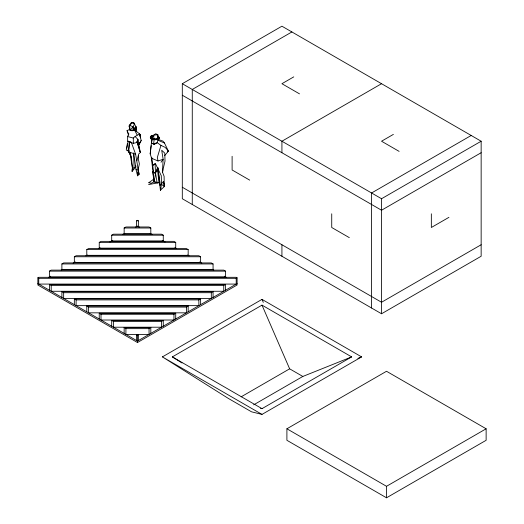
<?xml version="1.0" encoding="UTF-8"?>
<svg xmlns="http://www.w3.org/2000/svg" width="524" height="524" viewBox="0 0 524 524"><rect width="100%" height="100%" fill="white"/><g stroke="black" fill="none" stroke-linecap="round" stroke-linejoin="round"><path stroke-width="0.79" d="M132.552 165.754L132.1 171.413L135.847 166.861L135.696 165.368M130.103 152.229L131.445 157.763L132.552 168.898L130.299 154.868L128.085 150.178L128.563 149.052M156.768 171.446L156.794 169.855M138.48 155.549L138.369 159.283L139.384 163.92L138.231 169.108L139.05 174.361L137.615 175.822L136.03 169.619L133.764 153.499M133.345 143.334L133.293 138.041L135.087 136.528L137.995 139.43L137.19 142.449L133.345 143.334L127.64 141.454L127.633 136.548L128.806 133.692M162.44 172.042L163.134 159.276L161.7 150.237L164.791 153.159L165.008 161.137L162.44 172.042L164.091 176.293L164.281 186.616L160.403 190.212L157.973 167.778M162.682 172.108L162.826 169.652M133.548 152.949L134.072 166.501L132.1 171.413L132.572 166.141M157.207 135.69L158.556 136.404L159.172 137.864L158.674 139.214C156.152 139.915 153.185 140.131 150.84 138.762L150.381 136.666L151.305 135.834L153.329 135.552L150.381 136.666L150.84 138.762M128.537 151.868L129.474 141.821L128.537 151.868L135.605 154.207L139.05 174.361L137.976 172.285M135.821 128.321L135.971 126.756L136.371 131.059M152.052 137.871L152.523 138.801L154.128 139.292L153.656 143.799L154.194 144.421L157.285 142.698L158.314 138.231L157.96 137.701M126.847 148.102L128.184 141.008M151.79 139.567L150.185 153.886L151.285 157.239L154.122 181.802L157.135 182.817L158.975 182.647L157.455 169.101L157.829 167.628M157.364 138.618L157.816 134.668L155.654 133.751L153.722 135.133L151.829 137.812L152.772 138.519L155.746 138.939L157.364 138.618L158.235 137.714L157.816 134.668L153.722 135.133L153.866 138.821M150.185 153.886L151.167 145.639M157.135 182.817L155.562 173.483L153.584 172.121L151.77 157.331M127.332 143.753L126.258 150.002L128.393 151.148M153.584 172.121L152.654 171.761L154.122 181.802L158.975 182.647L148.633 184.586L154.122 181.802L155.562 173.483L155.097 164.136L152.536 165.427L155.294 163.311L161.281 175.717L161.503 184.265L160.403 190.212L160.94 187.992M136.888 160.835L138.703 154.017L140.491 152.32L137.033 141.781L137.995 139.43L139.148 144.231L141.179 140.484L139.561 133.908L134.413 129.834L132.801 126.769L129.618 125.151L129.081 126.094L130.162 130.555L132.428 130.751L134.413 129.834L135.985 129.887L135.971 126.756M154.194 144.421L151.384 142.973L152.523 138.801M151.829 137.812L152.124 136.79L153.06 136.207M151.384 142.973L153.656 143.799L157.285 142.698L160.953 145.397L157.331 157.442L158.006 160.992L163.134 159.276L161.032 162.27M138.827 144.355L139.279 142.954M157.488 167.608L155.562 173.483L152.654 171.761M139.738 136.03L140.262 134.55L139.561 133.908L135.087 136.528M159.172 137.864L158.674 139.214L155.72 139.626M137.124 134.969L134.413 129.834L135.912 126.906L134.681 124.267L132.67 122.583L131.295 122.649L129.081 126.094M138.814 145.135L141.179 140.484M134.118 124.378L134.039 123.022L132.67 122.583L129.618 125.151L130.162 130.555L134.413 129.834L135.912 126.906M157.75 168.099L159.99 182.437L160.003 185.568L163.416 181.481L164.195 184.363M130.162 130.555L134.681 124.267M151.305 135.834L150.244 137.57L153.028 139.718M164.634 155.694L168.394 151.095L164.444 142.98L162.957 141.1L158.759 139.62M158.314 138.231L156.591 139.155L154.128 139.292M167.392 151.901L168.394 151.095L165.237 147.395L160.953 145.397M153.643 179.247L148.652 182.804L150.244 182.437M134.53 167.68L135.847 166.861M182.306 83.709L281.925 26.2L481.15 141.225L481.15 256.249L381.538 313.765L182.306 198.74L182.306 83.709L381.538 198.734L481.15 141.225M291.888 31.951L192.269 89.46L192.269 204.491M293.767 76.871L281.925 83.709L299.505 93.862M37.866 277.818L38.75 277.307L236.213 277.307L237.097 277.818L237.097 285.004L137.484 342.519L37.866 285.004L37.866 277.818L38.75 278.323L236.213 278.323L237.097 277.818M49.439 271.137L51.201 270.122L223.761 270.122L225.523 271.137L225.523 276.888L49.439 276.888L49.439 271.137L225.523 271.137M61.891 263.945L63.653 262.93L211.31 262.93L213.072 263.945L213.072 269.696L61.891 269.696L61.891 263.945L213.072 263.945M74.343 256.76L76.104 255.738L198.858 255.738L200.62 256.76L200.62 262.511L74.343 262.511L74.343 256.76L200.62 256.76M86.794 249.568L88.556 248.553L186.406 248.553L188.168 249.568L188.168 255.319L86.794 255.319L86.794 249.568L188.168 249.568M99.246 242.383L101.008 241.361L173.955 241.361L175.717 242.383L175.717 248.134L99.246 248.134L99.246 242.383L175.717 242.383M111.697 235.191L113.459 234.176L161.503 234.176L163.265 235.191L163.265 240.942L111.697 240.942L111.697 235.191L163.265 235.191M124.149 227.999L125.911 226.984L149.052 226.984L150.814 227.999L150.814 233.75L124.149 233.75L124.149 227.999L150.814 227.999M136.6 220.814L137.484 220.303L138.362 220.814L138.362 226.564L136.6 226.564L136.6 220.814L138.362 220.814M381.538 83.709L281.925 141.225L281.925 152.726M48.463 277.451L50.586 276.227M61.184 270.109L62.592 269.29M73.19 263.172L75.312 261.948M85.91 255.83L87.318 255.018M98.623 248.487L100.038 247.675M109.929 241.964L112.752 240.333M122.649 234.621L124.764 233.396M135.362 227.278L137.484 226.054L139.6 227.278M393.386 134.386L381.538 141.225L399.118 151.377M471.194 135.474L371.575 192.983L371.575 308.007M136.6 334.823L137.484 335.327L138.362 334.823L138.362 340.574L136.6 340.574L136.6 334.823L138.362 334.823M124.149 333.382L124.149 327.631L125.911 328.646L149.052 328.646L150.814 327.631L150.814 333.382M111.697 326.197L111.697 320.439L113.459 321.461L161.503 321.461L163.265 320.439L163.265 326.197M99.246 319.005L99.246 313.254L101.008 314.269L173.955 314.269L175.717 313.254L175.717 319.005M86.794 311.813L86.794 306.062L88.556 307.084L186.406 307.084L188.168 306.062L188.168 311.813M74.343 304.627L74.343 298.877L76.104 299.892L198.858 299.892L200.62 298.877L200.62 304.627M61.891 297.436L61.891 291.685L63.653 292.7L211.31 292.7L213.072 291.685L213.072 297.436M49.439 290.25L49.439 284.499L51.201 285.514L223.761 285.514L225.523 284.499L225.523 290.25M237.097 283.569L137.484 341.078L37.866 283.569M481.15 152.726L381.538 210.235L182.306 95.217M162.388 356.896L262 299.381L361.612 356.896L262 414.405L251.54 411.818L228.379 398.45L162.388 356.896L262 414.405M181.972 362.955L172.344 356.896L262 305.132L351.656 356.896L262 408.654L260.507 408.288M448.924 217.342L431.344 227.495L431.344 213.812M481.15 244.747L381.538 302.256L182.306 187.232M241.151 396.825L289.641 368.831L302.839 376.448L351.656 356.896M253.649 404.849L302.839 376.448M286.903 428.783L386.516 371.274L486.134 428.783L486.134 440.291L386.516 497.8L286.903 440.291L286.903 428.783L386.516 486.298L486.134 428.783M157.03 139.712L159.145 138.159L158.556 136.404M128.57 135.159L127.063 130.62L129.919 129.323M357.859 358.403L361.612 356.896M49.439 284.499L225.523 284.499M61.891 291.685L213.072 291.685M74.343 298.877L200.62 298.877M86.794 306.062L188.168 306.062M99.246 313.254L175.717 313.254M111.697 320.439L163.265 320.439M124.149 327.631L150.814 327.631M131.295 122.649L134.039 123.022M136.03 169.619L138.107 170.038L137.615 175.822L137.308 173.411M127.633 136.548L133.293 138.041M131.445 157.763L128.085 150.178L129.173 150.493M158.025 140.308L164.444 142.98M151.613 158.268L158.006 160.992M249.699 180.132L232.112 169.979L232.112 156.303M349.311 237.641L331.731 227.495L331.731 213.812M150.198 233.396L152.32 234.621M162.211 240.333L165.034 241.964M174.924 247.675L176.339 248.487M187.644 255.018L189.053 255.83M199.651 261.948L201.773 263.172M212.371 269.29L213.785 270.109M224.377 276.227L226.499 277.451M172.344 356.896L262 408.654M135.146 128.308L132.801 126.769L133.24 129.887M130.142 141.5L131.341 142.404L135.605 154.207M161.503 184.265L164.281 186.616L163.416 181.481M128.085 150.178L129.055 151.194M139.148 144.231L137.033 141.781L139.941 151.724L140.491 152.32M262 299.381L263.303 302.381M262 305.132L289.641 368.831M127.063 130.62L128.773 134.629M137.19 142.449L137.033 141.781L139.41 146.674L139.941 151.724M138.081 167.569L138.231 169.108M134.334 128.465L134.413 129.834M140.262 134.55L140.367 137.812M386.516 486.298L386.516 497.8M381.538 198.734L381.538 313.765M281.925 244.747L281.925 256.249M236.213 278.323L236.213 284.074L38.75 284.074L38.75 278.323M223.761 285.514L223.761 291.265L51.201 291.265L51.201 285.514M211.31 292.7L211.31 298.457L63.653 298.457L63.653 292.7M198.858 299.892L198.858 305.643L76.104 305.643L76.104 299.892M186.406 307.084L186.406 312.835L88.556 312.835L88.556 307.084M173.955 314.269L173.955 320.02L101.008 320.02L101.008 314.269M161.503 321.461L161.503 327.212L113.459 327.212L113.459 321.461M149.052 328.646L149.052 334.397L125.911 334.397L125.911 328.646M137.484 335.327L137.484 342.519"/></g></svg>
